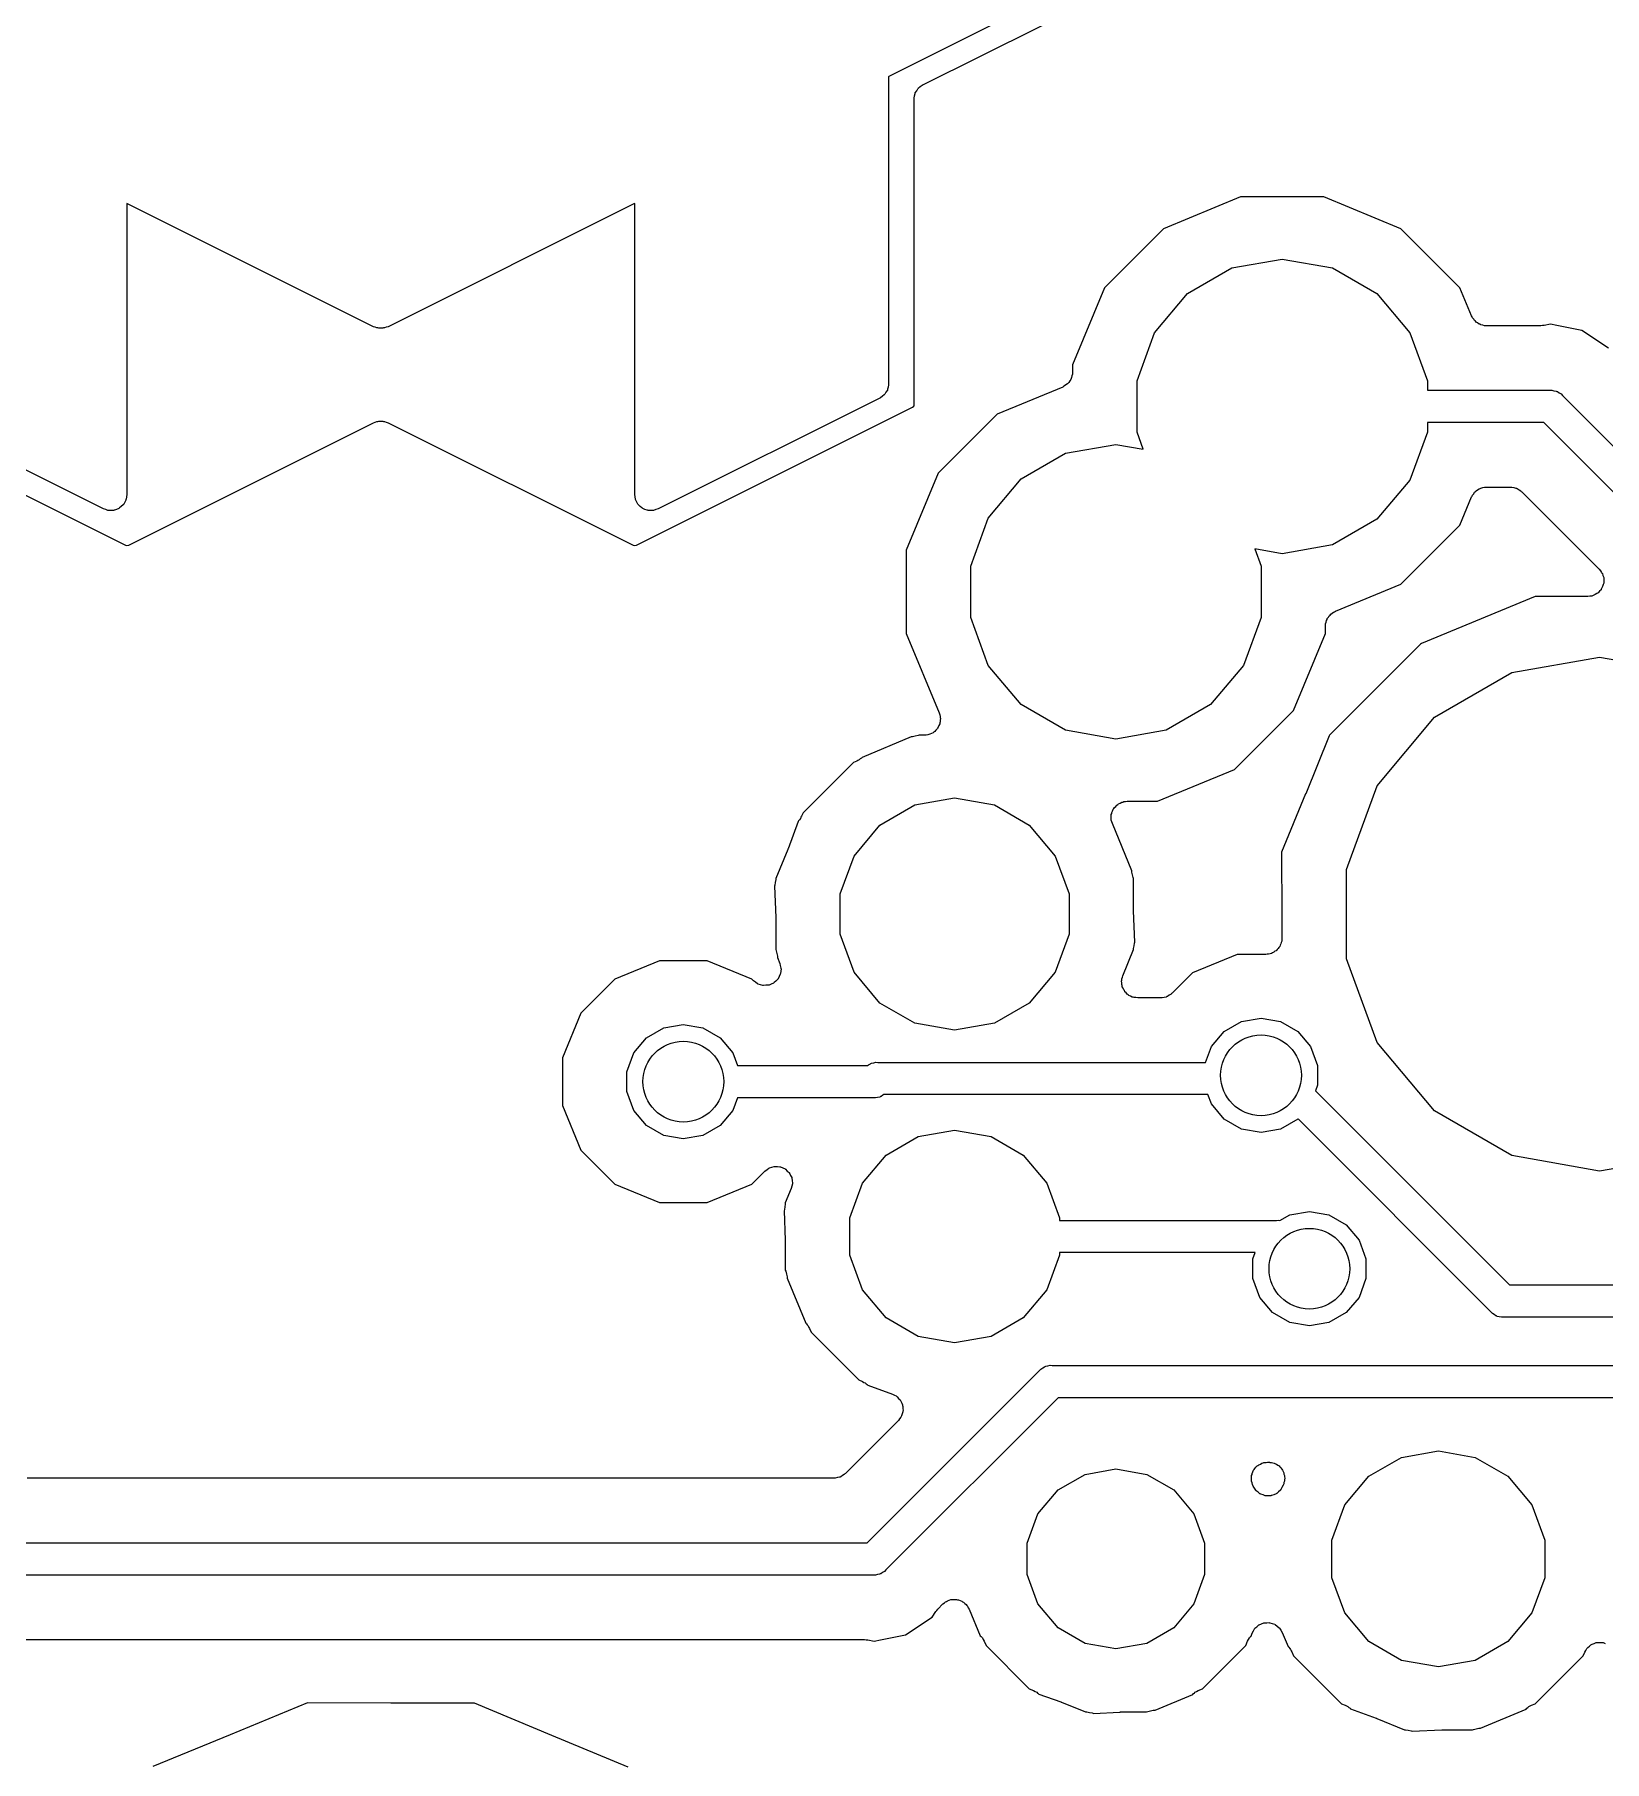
# Model space of a CAD drawing. Extents: x 240.1 to 314.9, y -176.2 to -102.8.
# Drawn here: x 293.74 to 306.11, y -155.27 to -141.66 of the extents above; entities that cross this region are included whole.
import ezdxf

# ---------------------------------------------------------------- set-up
doc = ezdxf.new("R2010")
doc.units = 0
doc.header["$MEASUREMENT"] = 0
doc.layers.add('BLACK', color=7, linetype='CONTINUOUS')

msp = doc.modelspace()

# ---------------------------------------------------------------- linework, layer by layer
at = {"layer": 'BLACK', "linetype": 'CONTINUOUS'}
for p, q in [((302.4, -141.025), (300.476, -141.987)), ((300.74, -142.055), (302.659, -141.096)), ((300.471, -141.99), (300.47, -141.992)), ((300.47, -141.992), (300.47, -141.994)), ((300.47, -141.994), (300.47, -144.412)), ((300.476, -141.987), (300.471, -141.99)), ((300.67, -142.161), (300.674, -142.143)), ((300.671, -142.165), (300.67, -142.161)), ((300.67, -142.168), (300.671, -142.165)), ((300.67, -144.58), (300.67, -142.168)), ((300.674, -142.143), (300.678, -142.125)), ((300.678, -142.125), (300.68, -142.122)), ((300.68, -142.118), (300.691, -142.103)), ((300.68, -142.122), (300.68, -142.118)), ((300.691, -142.103), (300.7, -142.087)), ((300.7, -142.087), (300.703, -142.084)), ((300.703, -142.084), (300.705, -142.081)), ((300.705, -142.081), (300.719, -142.07)), ((300.719, -142.07), (300.733, -142.059)), ((300.733, -142.059), (300.737, -142.057)), ((300.737, -142.057), (300.74, -142.055)), ((294.471, -142.991), (294.47, -142.998)), ((294.47, -142.998), (294.47, -145.285)), ((294.476, -142.993), (294.471, -142.991)), ((296.413, -143.962), (294.476, -142.993)), ((298.462, -142.994), (296.527, -143.962)), ((298.47, -142.991), (298.462, -142.994)), ((298.47, -142.996), (298.47, -142.991)), ((298.47, -145.285), (298.47, -142.996)), ((303.242, -142.939), (302.635, -143.19)), ((303.898, -142.939), (303.242, -142.939)), ((304.505, -143.19), (303.898, -142.939)), ((302.635, -143.19), (302.17, -143.655)), ((304.97, -143.655), (304.505, -143.19)), ((302.824, -143.701), (303.173, -143.499)), ((303.173, -143.499), (303.57, -143.429)), ((303.57, -143.429), (303.967, -143.499)), ((303.967, -143.499), (304.316, -143.701)), ((302.17, -143.655), (301.919, -144.262)), ((305.062, -143.877), (304.97, -143.655)), ((302.565, -144.01), (302.824, -143.701)), ((304.316, -143.701), (304.575, -144.01)), ((305.066, -143.884), (305.062, -143.877)), ((305.069, -143.891), (305.066, -143.884)), ((305.078, -143.902), (305.069, -143.891)), ((305.085, -143.914), (305.078, -143.902)), ((305.092, -143.919), (305.085, -143.914)), ((305.097, -143.925), (305.092, -143.919)), ((305.109, -143.932), (305.097, -143.925)), ((305.12, -143.941), (305.109, -143.932)), ((305.128, -143.943), (305.12, -143.941)), ((305.135, -143.947), (305.128, -143.943)), ((305.149, -143.95), (305.135, -143.947)), ((305.162, -143.954), (305.149, -143.95)), ((305.683, -143.943), (305.633, -143.953)), ((305.733, -143.953), (305.683, -143.943)), ((296.427, -143.966), (296.413, -143.962)), ((296.44, -143.972), (296.427, -143.966)), ((296.448, -143.972), (296.44, -143.972)), ((296.455, -143.974), (296.448, -143.972)), ((296.47, -143.973), (296.455, -143.974)), ((296.485, -143.974), (296.47, -143.973)), ((296.492, -143.972), (296.485, -143.974)), ((296.5, -143.972), (296.492, -143.972)), ((296.513, -143.966), (296.5, -143.972)), ((296.527, -143.962), (296.513, -143.966)), ((302.427, -144.388), (302.565, -144.01)), ((304.575, -144.01), (304.713, -144.388)), ((305.171, -143.954), (305.162, -143.954)), ((305.179, -143.955), (305.171, -143.954)), ((305.608, -143.955), (305.179, -143.955)), ((305.62, -143.953), (305.608, -143.955)), ((305.633, -143.953), (305.62, -143.953)), ((305.931, -143.992), (305.733, -143.953)), ((305.733, -143.953), (305.733, -143.953)), ((306.141, -144.132), (305.931, -143.992)), ((301.914, -144.349), (301.911, -144.363)), ((301.918, -144.336), (301.914, -144.349)), ((301.919, -144.319), (301.918, -144.328)), ((301.918, -144.328), (301.918, -144.336)), ((301.919, -144.262), (301.919, -144.319)), ((300.44, -144.493), (300.437, -144.496)), ((300.449, -144.477), (300.44, -144.493)), ((300.46, -144.462), (300.449, -144.477)), ((300.462, -144.455), (300.46, -144.458)), ((300.46, -144.458), (300.46, -144.462)), ((300.466, -144.437), (300.462, -144.455)), ((300.47, -144.419), (300.466, -144.437)), ((300.47, -144.412), (300.469, -144.415)), ((300.469, -144.415), (300.47, -144.419)), ((301.841, -144.437), (301.325, -144.65)), ((301.848, -144.432), (301.841, -144.437)), ((301.856, -144.429), (301.848, -144.432)), ((301.866, -144.42), (301.856, -144.429)), ((301.878, -144.413), (301.866, -144.42)), ((301.883, -144.406), (301.878, -144.413)), ((301.889, -144.401), (301.883, -144.406)), ((301.896, -144.389), (301.889, -144.401)), ((301.905, -144.378), (301.896, -144.389)), ((301.907, -144.37), (301.905, -144.378)), ((301.911, -144.363), (301.907, -144.37)), ((302.427, -144.792), (302.427, -144.388)), ((304.713, -144.388), (304.713, -144.463)), ((304.713, -144.463), (305.677, -144.463)), ((305.677, -144.463), (305.694, -144.462)), ((305.694, -144.462), (305.71, -144.466)), ((305.71, -144.466), (305.727, -144.469)), ((305.727, -144.469), (305.732, -144.472)), ((305.732, -144.472), (305.738, -144.473)), ((305.738, -144.473), (305.751, -144.483)), ((305.751, -144.483), (305.766, -144.491)), ((305.766, -144.491), (305.777, -144.504)), ((292.279, -144.595), (294.459, -145.684)), ((294.286, -145.398), (292.54, -144.525)), ((298.485, -145.682), (300.659, -144.596)), ((300.4, -144.525), (298.654, -145.398)), ((300.403, -144.523), (300.4, -144.525)), ((300.406, -144.521), (300.403, -144.523)), ((300.421, -144.51), (300.406, -144.521)), ((300.435, -144.499), (300.421, -144.51)), ((300.437, -144.496), (300.435, -144.499)), ((300.659, -144.596), (300.668, -144.588)), ((300.668, -144.588), (300.669, -144.587)), ((300.669, -144.587), (300.67, -144.58)), ((305.777, -144.504), (307.323, -146.05)), ((294.485, -145.682), (296.413, -144.718)), ((296.413, -144.718), (296.427, -144.714)), ((296.427, -144.714), (296.44, -144.708)), ((296.44, -144.708), (296.448, -144.708)), ((296.448, -144.708), (296.455, -144.706)), ((296.455, -144.706), (296.47, -144.707)), ((296.47, -144.707), (296.485, -144.706)), ((296.485, -144.706), (296.492, -144.708)), ((296.492, -144.708), (296.5, -144.708)), ((296.5, -144.708), (296.513, -144.714)), ((296.513, -144.714), (296.527, -144.718)), ((296.527, -144.718), (298.459, -145.684)), ((301.325, -144.65), (300.86, -145.115)), ((305.63, -144.717), (304.713, -144.717)), ((304.713, -144.717), (304.713, -144.792)), ((307.176, -146.263), (305.63, -144.717)), ((301.863, -144.959), (302.26, -144.889)), ((302.26, -144.889), (302.476, -144.928)), ((302.476, -144.928), (302.427, -144.792)), ((304.713, -144.792), (304.575, -145.17)), ((301.514, -145.161), (301.863, -144.959)), ((300.86, -145.115), (300.609, -145.722)), ((301.255, -145.47), (301.514, -145.161)), ((304.575, -145.17), (304.316, -145.479)), ((294.467, -145.303), (294.465, -145.321)), ((294.47, -145.285), (294.467, -145.303)), ((298.473, -145.303), (298.47, -145.285)), ((298.475, -145.321), (298.473, -145.303)), ((304.97, -145.525), (305.062, -145.303)), ((305.062, -145.303), (305.066, -145.296)), ((305.066, -145.296), (305.069, -145.288)), ((305.069, -145.288), (305.078, -145.278)), ((305.078, -145.278), (305.085, -145.266)), ((305.085, -145.266), (305.092, -145.261)), ((305.092, -145.261), (305.097, -145.255)), ((305.097, -145.255), (305.109, -145.248)), ((305.109, -145.248), (305.12, -145.239)), ((305.12, -145.239), (305.128, -145.237)), ((305.128, -145.237), (305.135, -145.233)), ((305.135, -145.233), (305.149, -145.23)), ((305.149, -145.23), (305.162, -145.226)), ((305.162, -145.226), (305.171, -145.226)), ((305.171, -145.226), (305.179, -145.225)), ((305.179, -145.225), (305.367, -145.225)), ((305.367, -145.225), (305.373, -145.226)), ((305.373, -145.226), (305.378, -145.225)), ((305.378, -145.225), (305.394, -145.23)), ((305.394, -145.23), (305.411, -145.233)), ((305.411, -145.233), (305.416, -145.235)), ((305.416, -145.235), (305.421, -145.237)), ((305.421, -145.237), (305.435, -145.246)), ((305.435, -145.246), (305.449, -145.255)), ((305.449, -145.255), (305.453, -145.259)), ((305.453, -145.259), (305.457, -145.262)), ((305.457, -145.262), (306.066, -145.871)), ((294.304, -145.403), (294.286, -145.398)), ((294.321, -145.41), (294.304, -145.403)), ((294.325, -145.41), (294.321, -145.41)), ((294.328, -145.411), (294.325, -145.41)), ((294.347, -145.41), (294.328, -145.411)), ((294.365, -145.41), (294.347, -145.41)), ((294.369, -145.408), (294.365, -145.41)), ((294.373, -145.408), (294.369, -145.408)), ((294.389, -145.401), (294.373, -145.408)), ((294.406, -145.394), (294.389, -145.401)), ((294.409, -145.392), (294.406, -145.394)), ((294.413, -145.39), (294.409, -145.392)), ((294.426, -145.378), (294.413, -145.39)), ((294.44, -145.366), (294.426, -145.378)), ((294.442, -145.363), (294.44, -145.366)), ((294.445, -145.36), (294.442, -145.363)), ((294.453, -145.344), (294.445, -145.36)), ((294.462, -145.328), (294.453, -145.344)), ((294.463, -145.324), (294.462, -145.328)), ((294.465, -145.321), (294.463, -145.324)), ((298.477, -145.324), (298.475, -145.321)), ((298.478, -145.328), (298.477, -145.324)), ((298.487, -145.344), (298.478, -145.328)), ((298.495, -145.36), (298.487, -145.344)), ((298.498, -145.363), (298.495, -145.36)), ((298.5, -145.366), (298.498, -145.363)), ((298.514, -145.378), (298.5, -145.366)), ((298.527, -145.39), (298.514, -145.378)), ((298.531, -145.392), (298.527, -145.39)), ((298.534, -145.394), (298.531, -145.392)), ((298.551, -145.401), (298.534, -145.394)), ((298.567, -145.408), (298.551, -145.401)), ((298.571, -145.408), (298.567, -145.408)), ((298.575, -145.41), (298.571, -145.408)), ((298.593, -145.41), (298.575, -145.41)), ((298.612, -145.411), (298.593, -145.41)), ((298.615, -145.41), (298.612, -145.411)), ((298.619, -145.41), (298.615, -145.41)), ((298.636, -145.403), (298.619, -145.41)), ((298.654, -145.398), (298.636, -145.403)), ((301.117, -145.848), (301.255, -145.47)), ((304.316, -145.479), (303.967, -145.681)), ((304.505, -145.99), (304.97, -145.525)), ((294.459, -145.684), (294.466, -145.686)), ((294.466, -145.686), (294.485, -145.682)), ((298.459, -145.684), (298.466, -145.686)), ((298.466, -145.686), (298.485, -145.682)), ((303.57, -145.751), (303.353, -145.712)), ((303.353, -145.712), (303.403, -145.848)), ((303.967, -145.681), (303.57, -145.751)), ((300.609, -145.722), (300.609, -146.378)), ((301.117, -146.252), (301.117, -145.848)), ((303.403, -145.848), (303.403, -146.252)), ((303.989, -146.203), (304.505, -145.99)), ((306.066, -145.871), (306.076, -145.885)), ((306.076, -145.885), (306.086, -145.898)), ((306.086, -145.898), (306.088, -145.903)), ((306.088, -145.903), (306.092, -145.907)), ((306.092, -145.907), (306.096, -145.923)), ((306.096, -145.923), (306.102, -145.939)), ((306.1, -145.988), (306.099, -145.994)), ((306.102, -145.983), (306.1, -145.988)), ((306.102, -145.939), (306.102, -145.945)), ((306.102, -145.945), (306.103, -145.95)), ((306.103, -145.95), (306.102, -145.967)), ((306.102, -145.967), (306.102, -145.983)), ((305.561, -146.088), (304.667, -146.459)), ((305.976, -146.088), (305.561, -146.088)), ((305.993, -146.085), (305.976, -146.088)), ((306.009, -146.084), (305.993, -146.085)), ((306.014, -146.081), (306.009, -146.084)), ((306.02, -146.08), (306.014, -146.081)), ((306.034, -146.072), (306.02, -146.08)), ((306.049, -146.065), (306.034, -146.072)), ((306.053, -146.061), (306.049, -146.065)), ((306.058, -146.058), (306.053, -146.061)), ((306.069, -146.046), (306.058, -146.058)), ((306.081, -146.034), (306.069, -146.046)), ((306.083, -146.029), (306.081, -146.034)), ((306.086, -146.025), (306.083, -146.029)), ((306.092, -146.009), (306.086, -146.025)), ((306.099, -145.994), (306.092, -146.009)), ((301.255, -146.63), (301.117, -146.252)), ((303.403, -146.252), (303.265, -146.63)), ((303.923, -146.27), (303.925, -146.262)), ((303.925, -146.262), (303.934, -146.251)), ((303.934, -146.251), (303.941, -146.239)), ((303.941, -146.239), (303.947, -146.234)), ((303.947, -146.234), (303.952, -146.227)), ((303.952, -146.227), (303.964, -146.22)), ((303.964, -146.22), (303.974, -146.211)), ((303.974, -146.211), (303.982, -146.208)), ((303.982, -146.208), (303.989, -146.203)), ((300.609, -146.378), (300.869, -147.005)), ((303.66, -146.985), (303.911, -146.378)), ((303.911, -146.321), (303.912, -146.312)), ((303.911, -146.378), (303.911, -146.321)), ((303.912, -146.304), (303.916, -146.291)), ((303.912, -146.312), (303.912, -146.304)), ((303.916, -146.291), (303.919, -146.277)), ((303.919, -146.277), (303.923, -146.27)), ((304.658, -146.464), (303.944, -147.178)), ((304.66, -146.463), (304.658, -146.464)), ((304.667, -146.459), (304.66, -146.463)), ((301.514, -146.939), (301.255, -146.63)), ((303.265, -146.63), (303.006, -146.939)), ((305.378, -146.687), (306.07, -146.565)), ((306.07, -146.565), (306.762, -146.687)), ((304.769, -147.039), (305.378, -146.687)), ((301.863, -147.141), (301.514, -146.939)), ((303.006, -146.939), (302.657, -147.141)), ((300.869, -147.005), (300.872, -147.019)), ((300.872, -147.019), (300.876, -147.032)), ((300.876, -147.076), (300.874, -147.084)), ((300.876, -147.032), (300.876, -147.04)), ((300.876, -147.04), (300.878, -147.049)), ((300.878, -147.049), (300.876, -147.062)), ((300.876, -147.062), (300.876, -147.076)), ((303.195, -147.45), (303.66, -146.985)), ((304.317, -147.578), (304.769, -147.039)), ((300.648, -147.194), (300.261, -147.355)), ((300.659, -147.194), (300.648, -147.194)), ((300.68, -147.189), (300.659, -147.194)), ((300.659, -147.194), (300.659, -147.194)), ((300.659, -147.194), (300.659, -147.194)), ((300.702, -147.184), (300.68, -147.189)), ((300.71, -147.181), (300.702, -147.184)), ((300.702, -147.184), (300.702, -147.184)), ((300.702, -147.184), (300.702, -147.184)), ((300.751, -147.181), (300.71, -147.181)), ((300.765, -147.179), (300.751, -147.181)), ((300.779, -147.178), (300.765, -147.179)), ((300.787, -147.175), (300.779, -147.178)), ((300.795, -147.173), (300.787, -147.175)), ((300.807, -147.167), (300.795, -147.173)), ((300.82, -147.161), (300.807, -147.167)), ((300.826, -147.156), (300.82, -147.161)), ((300.833, -147.151), (300.826, -147.156)), ((300.842, -147.141), (300.833, -147.151)), ((300.852, -147.131), (300.842, -147.141)), ((300.856, -147.124), (300.852, -147.131)), ((300.861, -147.118), (300.856, -147.124)), ((300.866, -147.105), (300.861, -147.118)), ((300.873, -147.092), (300.866, -147.105)), ((300.874, -147.084), (300.873, -147.092)), ((302.26, -147.211), (301.863, -147.141)), ((302.657, -147.141), (302.26, -147.211)), ((303.939, -147.186), (303.755, -147.642)), ((303.943, -147.18), (303.939, -147.186)), ((303.944, -147.178), (303.943, -147.18)), ((300.192, -147.396), (299.796, -147.792)), ((300.219, -147.384), (300.192, -147.396)), ((300.227, -147.379), (300.219, -147.384)), ((300.237, -147.375), (300.227, -147.379)), ((300.246, -147.367), (300.237, -147.375)), ((300.256, -147.361), (300.246, -147.367)), ((300.261, -147.355), (300.256, -147.361)), ((302.588, -147.701), (303.195, -147.45)), ((304.076, -148.238), (304.317, -147.578)), ((300.402, -147.889), (300.677, -147.73)), ((300.677, -147.73), (300.99, -147.675)), ((300.99, -147.675), (301.303, -147.73)), ((301.303, -147.73), (301.578, -147.889)), ((302.239, -147.764), (302.245, -147.758)), ((302.245, -147.758), (302.248, -147.751)), ((302.248, -147.751), (302.259, -147.741)), ((302.259, -147.741), (302.268, -147.731)), ((302.268, -147.731), (302.275, -147.727)), ((302.275, -147.727), (302.281, -147.721)), ((302.281, -147.721), (302.294, -147.716)), ((302.294, -147.716), (302.306, -147.709)), ((302.306, -147.709), (302.314, -147.707)), ((302.314, -147.707), (302.322, -147.704)), ((302.322, -147.704), (302.336, -147.703)), ((302.336, -147.703), (302.349, -147.701)), ((302.349, -147.701), (302.588, -147.701)), ((303.754, -147.642), (303.564, -148.102)), ((303.755, -147.642), (303.754, -147.642)), ((303.755, -147.642), (303.755, -147.642)), ((299.757, -147.859), (299.678, -148.076)), ((299.761, -147.856), (299.757, -147.859)), ((299.767, -147.846), (299.761, -147.856)), ((299.775, -147.837), (299.767, -147.846)), ((299.779, -147.827), (299.775, -147.837)), ((299.784, -147.819), (299.779, -147.827)), ((299.796, -147.792), (299.784, -147.819)), ((300.198, -148.133), (300.402, -147.889)), ((301.578, -147.889), (301.782, -148.133)), ((302.222, -147.834), (302.224, -147.82)), ((302.224, -147.842), (302.222, -147.834)), ((302.224, -147.806), (302.227, -147.798)), ((302.224, -147.82), (302.224, -147.806)), ((302.224, -147.85), (302.224, -147.842)), ((302.229, -147.863), (302.224, -147.85)), ((302.227, -147.798), (302.228, -147.79)), ((302.228, -147.79), (302.234, -147.778)), ((302.232, -147.877), (302.229, -147.863)), ((302.386, -148.248), (302.232, -147.877)), ((302.234, -147.778), (302.239, -147.764)), ((299.676, -148.081), (299.581, -148.31)), ((299.677, -148.078), (299.676, -148.081)), ((299.678, -148.076), (299.677, -148.078)), ((300.089, -148.431), (300.198, -148.133)), ((301.782, -148.133), (301.891, -148.431)), ((303.564, -148.102), (303.568, -148.6)), ((302.386, -148.259), (302.386, -148.248)), ((302.391, -148.28), (302.386, -148.259)), ((302.386, -148.259), (302.386, -148.259)), ((302.386, -148.259), (302.386, -148.259)), ((302.396, -148.302), (302.391, -148.28)), ((302.399, -148.31), (302.396, -148.302)), ((302.396, -148.302), (302.396, -148.302)), ((302.396, -148.302), (302.396, -148.302)), ((304.076, -148.942), (304.076, -148.238)), ((299.573, -148.361), (299.571, -148.369)), ((299.571, -148.369), (299.581, -148.617)), ((299.577, -148.34), (299.573, -148.361)), ((299.573, -148.361), (299.573, -148.361)), ((299.573, -148.361), (299.573, -148.361)), ((299.581, -148.318), (299.577, -148.34)), ((299.581, -148.31), (299.581, -148.318)), ((299.581, -148.318), (299.581, -148.318)), ((299.581, -148.318), (299.581, -148.318)), ((300.089, -148.749), (300.089, -148.431)), ((301.891, -148.431), (301.891, -148.749)), ((302.399, -148.558), (302.399, -148.31)), ((302.399, -148.56), (302.399, -148.558)), ((302.399, -148.563), (302.399, -148.56)), ((302.409, -148.811), (302.399, -148.563)), ((299.581, -148.617), (299.581, -148.62)), ((299.581, -148.62), (299.581, -148.622)), ((299.581, -148.622), (299.581, -148.87)), ((303.568, -148.6), (303.568, -148.6)), ((303.568, -148.6), (303.568, -148.601)), ((303.568, -148.601), (303.568, -148.78)), ((300.198, -149.047), (300.089, -148.749)), ((301.891, -148.749), (301.782, -149.047)), ((302.399, -148.862), (302.403, -148.84)), ((302.403, -148.84), (302.407, -148.819)), ((302.407, -148.819), (302.409, -148.811)), ((302.407, -148.819), (302.407, -148.819)), ((302.407, -148.819), (302.407, -148.819)), ((303.551, -148.844), (303.544, -148.853)), ((303.555, -148.834), (303.551, -148.844)), ((303.56, -148.824), (303.555, -148.834)), ((303.562, -148.813), (303.56, -148.824)), ((303.566, -148.803), (303.562, -148.813)), ((303.568, -148.78), (303.566, -148.791)), ((303.566, -148.791), (303.566, -148.803)), ((298.664, -148.957), (298.313, -149.103)), ((299.042, -148.957), (298.664, -148.957)), ((299.393, -149.103), (299.042, -148.957)), ((299.581, -148.87), (299.584, -148.878)), ((299.584, -148.878), (299.584, -148.878)), ((299.584, -148.878), (299.584, -148.878)), ((299.584, -148.878), (299.589, -148.9)), ((299.589, -148.9), (299.594, -148.921)), ((299.594, -148.921), (299.594, -148.921)), ((299.594, -148.921), (299.594, -148.921)), ((299.594, -148.921), (299.594, -148.932)), ((299.594, -148.932), (299.613, -148.978)), ((299.613, -148.978), (299.617, -148.996)), ((302.314, -149.075), (302.399, -148.87)), ((302.399, -148.87), (302.399, -148.862)), ((302.399, -148.862), (302.399, -148.862)), ((302.399, -148.862), (302.399, -148.862)), ((303.214, -148.907), (302.863, -149.053)), ((303.441, -148.907), (303.214, -148.907)), ((303.452, -148.906), (303.441, -148.907)), ((303.463, -148.906), (303.452, -148.906)), ((303.474, -148.902), (303.463, -148.906)), ((303.485, -148.9), (303.474, -148.902)), ((303.494, -148.894), (303.485, -148.9)), ((303.505, -148.89), (303.494, -148.894)), ((303.513, -148.883), (303.505, -148.89)), ((303.523, -148.878), (303.513, -148.883)), ((303.53, -148.869), (303.523, -148.878)), ((303.538, -148.862), (303.53, -148.869)), ((303.544, -148.853), (303.538, -148.862)), ((304.317, -149.602), (304.076, -148.942)), ((298.313, -149.103), (298.046, -149.37)), ((299.406, -149.116), (299.393, -149.103)), ((299.422, -149.127), (299.406, -149.116)), ((299.582, -149.117), (299.569, -149.13)), ((299.597, -149.103), (299.582, -149.117)), ((299.598, -149.101), (299.597, -149.103)), ((299.6, -149.099), (299.598, -149.101)), ((299.608, -149.082), (299.6, -149.099)), ((299.617, -149.064), (299.608, -149.082)), ((299.617, -148.996), (299.622, -149.015)), ((299.619, -149.059), (299.617, -149.062)), ((299.617, -149.062), (299.617, -149.064)), ((299.62, -149.04), (299.619, -149.059)), ((299.623, -149.021), (299.62, -149.04)), ((299.622, -149.015), (299.622, -149.018)), ((299.622, -149.018), (299.623, -149.021)), ((300.402, -149.291), (300.198, -149.047)), ((301.782, -149.047), (301.578, -149.291)), ((302.305, -149.118), (302.306, -149.11)), ((302.306, -149.132), (302.305, -149.118)), ((302.306, -149.101), (302.311, -149.088)), ((302.306, -149.11), (302.306, -149.101)), ((302.311, -149.088), (302.314, -149.075)), ((302.863, -149.053), (302.703, -149.213)), ((299.437, -149.139), (299.422, -149.127)), ((299.44, -149.14), (299.437, -149.139)), ((299.442, -149.141), (299.44, -149.14)), ((299.461, -149.146), (299.442, -149.141)), ((299.479, -149.152), (299.461, -149.146)), ((299.482, -149.152), (299.479, -149.152)), ((299.485, -149.153), (299.482, -149.152)), ((299.504, -149.151), (299.485, -149.153)), ((299.523, -149.15), (299.504, -149.151)), ((299.526, -149.149), (299.523, -149.15)), ((299.529, -149.149), (299.526, -149.149)), ((299.546, -149.141), (299.529, -149.149)), ((299.564, -149.133), (299.546, -149.141)), ((299.566, -149.131), (299.564, -149.133)), ((299.569, -149.13), (299.566, -149.131)), ((302.306, -149.145), (302.306, -149.132)), ((302.309, -149.153), (302.306, -149.145)), ((302.31, -149.162), (302.309, -149.153)), ((302.317, -149.174), (302.31, -149.162)), ((302.322, -149.187), (302.317, -149.174)), ((302.327, -149.193), (302.322, -149.187)), ((302.331, -149.201), (302.327, -149.193)), ((302.341, -149.21), (302.331, -149.201)), ((302.35, -149.221), (302.341, -149.21)), ((302.357, -149.225), (302.35, -149.221)), ((302.363, -149.231), (302.357, -149.225)), ((302.376, -149.236), (302.363, -149.231)), ((302.388, -149.243), (302.376, -149.236)), ((302.396, -149.244), (302.388, -149.243)), ((302.404, -149.247), (302.396, -149.244)), ((302.418, -149.248), (302.404, -149.247)), ((302.432, -149.25), (302.418, -149.248)), ((302.613, -149.25), (302.432, -149.25)), ((302.618, -149.249), (302.613, -149.25)), ((302.624, -149.25), (302.618, -149.249)), ((302.64, -149.246), (302.624, -149.25)), ((302.656, -149.243), (302.64, -149.246)), ((302.661, -149.24), (302.656, -149.243)), ((302.667, -149.239), (302.661, -149.24)), ((302.68, -149.229), (302.667, -149.239)), ((302.695, -149.221), (302.68, -149.229)), ((302.698, -149.216), (302.695, -149.221)), ((302.703, -149.213), (302.698, -149.216)), ((298.046, -149.37), (297.9, -149.721)), ((300.677, -149.45), (300.402, -149.291)), ((301.578, -149.291), (301.303, -149.45)), ((298.563, -149.564), (298.699, -149.486)), ((298.699, -149.486), (298.853, -149.459)), ((298.853, -149.459), (299.007, -149.486)), ((299.007, -149.486), (299.143, -149.564)), ((300.99, -149.505), (300.677, -149.45)), ((301.303, -149.45), (300.99, -149.505)), ((303.012, -149.634), (303.113, -149.514)), ((303.113, -149.514), (303.249, -149.436)), ((303.249, -149.436), (303.403, -149.409)), ((303.403, -149.409), (303.557, -149.436)), ((303.557, -149.436), (303.693, -149.514)), ((303.693, -149.514), (303.794, -149.634)), ((298.462, -149.684), (298.563, -149.564)), ((299.143, -149.564), (299.244, -149.684)), ((302.967, -149.758), (303.012, -149.634)), ((303.794, -149.634), (303.847, -149.782)), ((304.769, -150.141), (304.317, -149.602)), ((297.9, -149.721), (297.9, -150.099)), ((298.409, -149.832), (298.462, -149.684)), ((299.244, -149.684), (299.28, -149.783)), ((299.28, -149.783), (300.304, -149.783)), ((300.304, -149.783), (300.312, -149.778)), ((300.312, -149.778), (300.326, -149.769)), ((300.326, -149.769), (300.331, -149.767)), ((300.331, -149.767), (300.336, -149.764)), ((300.336, -149.764), (300.353, -149.761)), ((300.353, -149.761), (300.369, -149.757)), ((300.369, -149.757), (300.386, -149.758)), ((300.386, -149.758), (302.967, -149.758)), ((303.847, -149.782), (303.847, -149.938)), ((298.409, -149.988), (298.409, -149.832)), ((303.847, -149.938), (303.832, -149.982)), ((298.462, -150.136), (298.409, -149.988)), ((299.28, -150.037), (299.244, -150.136)), ((300.35, -150.037), (299.28, -150.037)), ((300.367, -150.038), (300.35, -150.037)), ((300.383, -150.034), (300.367, -150.038)), ((300.4, -150.031), (300.383, -150.034)), ((300.405, -150.028), (300.4, -150.031)), ((300.41, -150.027), (300.405, -150.028)), ((300.424, -150.017), (300.41, -150.027)), ((300.432, -150.012), (300.424, -150.017)), ((302.985, -150.012), (300.432, -150.012)), ((303.012, -150.086), (302.985, -150.012)), ((303.832, -149.982), (305.361, -151.511)), ((297.9, -150.099), (298.046, -150.45)), ((298.563, -150.256), (298.462, -150.136)), ((299.244, -150.136), (299.143, -150.256)), ((303.113, -150.206), (303.012, -150.086)), ((303.249, -150.284), (303.113, -150.206)), ((303.693, -150.206), (303.557, -150.284)), ((303.695, -150.204), (303.693, -150.206)), ((305.214, -151.724), (303.695, -150.204)), ((305.378, -150.493), (304.769, -150.141)), ((298.699, -150.334), (298.563, -150.256)), ((298.853, -150.361), (298.699, -150.334)), ((299.007, -150.334), (298.853, -150.361)), ((299.143, -150.256), (299.007, -150.334)), ((300.451, -150.488), (300.703, -150.342)), ((300.703, -150.342), (300.99, -150.292)), ((300.99, -150.292), (301.277, -150.342)), ((301.277, -150.342), (301.529, -150.488)), ((303.403, -150.311), (303.249, -150.284)), ((303.557, -150.284), (303.403, -150.311)), ((298.046, -150.45), (298.313, -150.717)), ((299.393, -150.717), (299.496, -150.614)), ((299.496, -150.614), (299.512, -150.603)), ((299.512, -150.603), (299.527, -150.591)), ((299.527, -150.591), (299.53, -150.591)), ((299.53, -150.591), (299.532, -150.589)), ((299.532, -150.589), (299.551, -150.584)), ((299.551, -150.584), (299.569, -150.578)), ((299.569, -150.578), (299.572, -150.578)), ((299.572, -150.578), (299.575, -150.578)), ((299.575, -150.578), (299.594, -150.579)), ((299.594, -150.579), (299.613, -150.58)), ((299.613, -150.58), (299.616, -150.581)), ((299.616, -150.581), (299.618, -150.581)), ((299.618, -150.581), (299.636, -150.59)), ((299.636, -150.59), (299.654, -150.597)), ((299.654, -150.597), (299.656, -150.599)), ((299.656, -150.599), (299.658, -150.6)), ((299.658, -150.6), (299.672, -150.614)), ((299.672, -150.614), (299.686, -150.627)), ((300.264, -150.711), (300.451, -150.488)), ((301.529, -150.488), (301.716, -150.711)), ((306.07, -150.615), (305.378, -150.493)), ((306.762, -150.493), (306.07, -150.615)), ((298.313, -150.717), (298.664, -150.862)), ((299.042, -150.862), (299.393, -150.717)), ((299.703, -150.753), (299.656, -150.865)), ((299.686, -150.627), (299.688, -150.629)), ((299.688, -150.629), (299.69, -150.631)), ((299.69, -150.631), (299.698, -150.649)), ((299.698, -150.649), (299.707, -150.666)), ((299.707, -150.734), (299.703, -150.753)), ((299.707, -150.666), (299.707, -150.669)), ((299.707, -150.669), (299.708, -150.671)), ((299.712, -150.715), (299.707, -150.734)), ((299.708, -150.671), (299.71, -150.69)), ((299.71, -150.69), (299.712, -150.71)), ((299.712, -150.71), (299.712, -150.712)), ((299.712, -150.712), (299.712, -150.715)), ((300.164, -150.984), (300.264, -150.711)), ((301.716, -150.711), (301.815, -150.984)), ((298.664, -150.862), (299.042, -150.862)), ((299.656, -150.874), (299.653, -150.896)), ((299.656, -150.865), (299.656, -150.874)), ((299.649, -150.917), (299.646, -150.927)), ((299.646, -150.927), (299.656, -151.158)), ((299.653, -150.896), (299.649, -150.917)), ((300.164, -151.276), (300.164, -150.984)), ((301.815, -150.984), (301.815, -151.003)), ((301.815, -151.003), (303.524, -151.003)), ((303.524, -151.003), (303.541, -151.002)), ((303.541, -151.002), (303.552, -151.005)), ((303.552, -151.005), (303.63, -150.96)), ((303.63, -150.96), (303.784, -150.933)), ((303.784, -150.933), (303.938, -150.96)), ((303.938, -150.96), (304.074, -151.038)), ((299.656, -151.158), (299.656, -151.161)), ((299.656, -151.161), (299.656, -151.164)), ((304.074, -151.038), (304.175, -151.158)), ((304.175, -151.158), (304.228, -151.306)), ((299.656, -151.164), (299.656, -151.395)), ((300.264, -151.549), (300.164, -151.276)), ((301.815, -151.276), (301.716, -151.549)), ((303.357, -151.257), (301.815, -151.257)), ((301.815, -151.257), (301.815, -151.276)), ((303.339, -151.306), (303.357, -151.257)), ((299.656, -151.395), (299.66, -151.404)), ((299.66, -151.404), (299.665, -151.426)), ((299.665, -151.426), (299.67, -151.447)), ((303.339, -151.462), (303.339, -151.306)), ((304.228, -151.306), (304.228, -151.462)), ((299.67, -151.447), (299.67, -151.459)), ((299.67, -151.459), (299.817, -151.813)), ((300.451, -151.772), (300.264, -151.549)), ((301.716, -151.549), (301.529, -151.772)), ((303.393, -151.61), (303.339, -151.462)), ((304.228, -151.462), (304.175, -151.61)), ((305.361, -151.511), (306.906, -151.511)), ((303.494, -151.73), (303.393, -151.61)), ((304.175, -151.61), (304.074, -151.73)), ((299.817, -151.813), (299.823, -151.818)), ((299.823, -151.818), (299.829, -151.827)), ((299.829, -151.827), (299.837, -151.835)), ((299.837, -151.835), (299.841, -151.846)), ((300.703, -151.918), (300.451, -151.772)), ((301.529, -151.772), (301.277, -151.918)), ((303.63, -151.808), (303.494, -151.73)), ((303.784, -151.835), (303.63, -151.808)), ((303.938, -151.808), (303.784, -151.835)), ((304.074, -151.73), (303.938, -151.808)), ((305.225, -151.737), (305.214, -151.724)), ((305.24, -151.745), (305.225, -151.737)), ((305.253, -151.755), (305.24, -151.745)), ((305.259, -151.756), (305.253, -151.755)), ((305.264, -151.759), (305.259, -151.756)), ((305.28, -151.762), (305.264, -151.759)), ((305.297, -151.766), (305.28, -151.762)), ((305.314, -151.765), (305.297, -151.766)), ((306.953, -151.765), (305.314, -151.765)), ((299.841, -151.846), (299.847, -151.855)), ((299.847, -151.855), (299.86, -151.885)), ((299.86, -151.885), (300.235, -152.26)), ((300.99, -151.968), (300.703, -151.918)), ((301.277, -151.918), (300.99, -151.968)), ((300.302, -153.543), (301.658, -152.187)), ((301.658, -152.187), (301.669, -152.174)), ((301.669, -152.174), (301.684, -152.166)), ((301.684, -152.166), (301.697, -152.156)), ((301.697, -152.156), (301.703, -152.155)), ((301.703, -152.155), (301.708, -152.152)), ((301.708, -152.152), (301.724, -152.149)), ((301.724, -152.149), (301.741, -152.145)), ((301.741, -152.145), (301.758, -152.146)), ((301.758, -152.146), (307.541, -152.146)), ((300.235, -152.26), (300.265, -152.273)), ((300.265, -152.273), (300.274, -152.279)), ((300.274, -152.279), (300.285, -152.283)), ((300.285, -152.283), (300.293, -152.291)), ((300.293, -152.291), (300.302, -152.297)), ((300.302, -152.297), (300.305, -152.3)), ((300.305, -152.3), (300.5, -152.371)), ((300.5, -152.371), (300.515, -152.379)), ((300.515, -152.379), (300.53, -152.386)), ((300.53, -152.386), (300.534, -152.39)), ((301.805, -152.4), (300.449, -153.756)), ((300.534, -152.39), (300.538, -152.393)), ((300.538, -152.393), (300.549, -152.406)), ((300.549, -152.406), (300.561, -152.417)), ((300.561, -152.417), (300.563, -152.422)), ((300.563, -152.422), (300.567, -152.427)), ((300.567, -152.427), (300.573, -152.442)), ((300.573, -152.442), (300.58, -152.457)), ((300.582, -152.512), (300.576, -152.528)), ((300.58, -152.457), (300.58, -152.463)), ((300.58, -152.463), (300.582, -152.468)), ((300.582, -152.468), (300.582, -152.485)), ((300.582, -152.485), (300.584, -152.501)), ((300.584, -152.501), (300.582, -152.507)), ((300.582, -152.507), (300.582, -152.512)), ((307.588, -152.4), (301.805, -152.4)), ((300.547, -152.58), (300.129, -152.998)), ((300.556, -152.566), (300.547, -152.58)), ((300.567, -152.554), (300.556, -152.566)), ((300.569, -152.548), (300.567, -152.554)), ((300.572, -152.544), (300.569, -152.548)), ((300.576, -152.528), (300.572, -152.544)), ((303.379, -152.934), (303.386, -152.928)), ((303.386, -152.928), (303.398, -152.923)), ((303.398, -152.923), (303.41, -152.916)), ((303.41, -152.916), (303.419, -152.914)), ((303.419, -152.914), (303.426, -152.911)), ((303.426, -152.911), (303.44, -152.91)), ((303.44, -152.91), (303.441, -152.91)), ((303.441, -152.91), (303.443, -152.91)), ((303.443, -152.91), (303.454, -152.908)), ((303.454, -152.908), (303.463, -152.908)), ((303.463, -152.908), (303.469, -152.909)), ((303.469, -152.909), (303.47, -152.909)), ((303.47, -152.909), (303.472, -152.91)), ((303.472, -152.91), (303.474, -152.91)), ((303.474, -152.91), (303.485, -152.91)), ((303.485, -152.91), (303.495, -152.914)), ((303.495, -152.914), (303.507, -152.916)), ((303.507, -152.916), (303.516, -152.921)), ((303.516, -152.921), (303.526, -152.925)), ((303.526, -152.925), (303.535, -152.932)), ((304.253, -153.018), (304.509, -152.87)), ((304.509, -152.87), (304.8, -152.819)), ((304.8, -152.819), (305.091, -152.87)), ((305.091, -152.87), (305.347, -153.018)), ((300.039, -153.035), (293.686, -153.035)), ((300.045, -153.034), (300.039, -153.035)), ((300.05, -153.035), (300.045, -153.034)), ((300.066, -153.03), (300.05, -153.035)), ((300.083, -153.027), (300.066, -153.03)), ((300.088, -153.025), (300.083, -153.027)), ((300.093, -153.023), (300.088, -153.025)), ((300.107, -153.014), (300.093, -153.023)), ((300.121, -153.005), (300.107, -153.014)), ((300.125, -153.001), (300.121, -153.005)), ((300.129, -152.998), (300.125, -153.001)), ((301.804, -153.127), (302.017, -153.004)), ((302.017, -153.004), (302.26, -152.961)), ((302.26, -152.961), (302.503, -153.004)), ((302.503, -153.004), (302.716, -153.127)), ((303.327, -153.041), (303.329, -153.027)), ((303.329, -153.049), (303.327, -153.041)), ((303.329, -153.013), (303.332, -153.005)), ((303.329, -153.027), (303.329, -153.013)), ((303.329, -153.057), (303.329, -153.049)), ((303.333, -153.07), (303.329, -153.057)), ((303.332, -153.005), (303.333, -152.997)), ((303.333, -152.997), (303.339, -152.985)), ((303.339, -152.985), (303.344, -152.971)), ((303.344, -152.971), (303.349, -152.965)), ((303.349, -152.965), (303.353, -152.958)), ((303.353, -152.958), (303.363, -152.948)), ((303.363, -152.948), (303.372, -152.938)), ((303.372, -152.938), (303.379, -152.934)), ((303.535, -152.932), (303.545, -152.938)), ((303.545, -152.938), (303.552, -152.946)), ((303.552, -152.946), (303.56, -152.953)), ((303.56, -152.953), (303.566, -152.963)), ((303.566, -152.963), (303.573, -152.971)), ((303.573, -152.971), (303.577, -152.982)), ((303.577, -152.982), (303.582, -152.991)), ((303.582, -152.991), (303.584, -153.002)), ((303.584, -153.067), (303.583, -153.078)), ((303.584, -153.002), (303.588, -153.013)), ((303.588, -153.057), (303.584, -153.067)), ((303.588, -153.013), (303.588, -153.024)), ((303.588, -153.024), (303.59, -153.035)), ((303.59, -153.035), (303.588, -153.046)), ((303.588, -153.046), (303.588, -153.057)), ((304.063, -153.244), (304.253, -153.018)), ((305.347, -153.018), (305.537, -153.244)), ((301.646, -153.315), (301.804, -153.127)), ((302.716, -153.127), (302.874, -153.315)), ((303.336, -153.084), (303.333, -153.07)), ((303.341, -153.096), (303.336, -153.084)), ((303.352, -153.112), (303.341, -153.096)), ((303.362, -153.129), (303.352, -153.112)), ((303.364, -153.131), (303.362, -153.129)), ((303.365, -153.133), (303.364, -153.131)), ((303.381, -153.145), (303.365, -153.133)), ((303.395, -153.157), (303.381, -153.145)), ((303.398, -153.158), (303.395, -153.157)), ((303.4, -153.16), (303.398, -153.158)), ((303.419, -153.165), (303.4, -153.16)), ((303.437, -153.172), (303.419, -153.165)), ((303.44, -153.172), (303.437, -153.172)), ((303.442, -153.173), (303.44, -153.172)), ((303.462, -153.172), (303.442, -153.173)), ((303.481, -153.172), (303.462, -153.172)), ((303.484, -153.171), (303.481, -153.172)), ((303.486, -153.171), (303.484, -153.171)), ((303.504, -153.164), (303.486, -153.171)), ((303.522, -153.157), (303.504, -153.164)), ((303.525, -153.155), (303.522, -153.157)), ((303.527, -153.154), (303.525, -153.155)), ((303.541, -153.141), (303.527, -153.154)), ((303.556, -153.128), (303.541, -153.141)), ((303.558, -153.126), (303.556, -153.128)), ((303.56, -153.124), (303.558, -153.126)), ((303.568, -153.107), (303.56, -153.124)), ((303.578, -153.09), (303.568, -153.107)), ((303.583, -153.078), (303.578, -153.09)), ((301.561, -153.547), (301.646, -153.315)), ((302.874, -153.315), (302.958, -153.547)), ((303.962, -153.522), (304.063, -153.244)), ((305.537, -153.244), (305.638, -153.522)), ((293.423, -153.543), (300.302, -153.543)), ((301.561, -153.793), (301.561, -153.547)), ((302.958, -153.547), (302.958, -153.793)), ((303.962, -153.818), (303.962, -153.522)), ((305.638, -153.522), (305.638, -153.818)), ((300.349, -153.797), (293.376, -153.797)), ((300.366, -153.798), (300.349, -153.797)), ((300.382, -153.794), (300.366, -153.798)), ((300.399, -153.791), (300.382, -153.794)), ((300.404, -153.788), (300.399, -153.791)), ((300.409, -153.787), (300.404, -153.788)), ((300.423, -153.777), (300.409, -153.787)), ((300.438, -153.769), (300.423, -153.777)), ((300.449, -153.756), (300.438, -153.769)), ((301.646, -154.025), (301.561, -153.793)), ((302.958, -153.793), (302.874, -154.025)), ((304.063, -154.096), (303.962, -153.818)), ((305.638, -153.818), (305.537, -154.096)), ((300.898, -154.025), (300.909, -154.017)), ((300.909, -154.017), (300.919, -154.008)), ((300.919, -154.008), (300.927, -154.005)), ((300.927, -154.005), (300.934, -154)), ((300.934, -154), (300.947, -153.996)), ((300.947, -153.996), (300.96, -153.991)), ((300.96, -153.991), (300.968, -153.991)), ((300.968, -153.991), (300.976, -153.989)), ((300.976, -153.989), (300.99, -153.99)), ((300.99, -153.99), (301.004, -153.989)), ((301.004, -153.989), (301.012, -153.992)), ((301.012, -153.992), (301.02, -153.992)), ((301.02, -153.992), (301.033, -153.998)), ((301.033, -153.998), (301.046, -154.002)), ((301.046, -154.002), (301.053, -154.008)), ((301.053, -154.008), (301.06, -154.011)), ((301.06, -154.011), (301.07, -154.021)), ((300.603, -154.268), (300.813, -154.128)), ((300.813, -154.128), (300.841, -154.085)), ((300.841, -154.085), (300.85, -154.076)), ((300.85, -154.076), (300.857, -154.066)), ((300.857, -154.066), (300.898, -154.025)), ((301.07, -154.021), (301.081, -154.029)), ((301.081, -154.029), (301.086, -154.036)), ((301.086, -154.036), (301.092, -154.042)), ((301.092, -154.042), (301.097, -154.055)), ((301.097, -154.055), (301.105, -154.066)), ((301.105, -154.066), (301.191, -154.275)), ((301.804, -154.213), (301.646, -154.025)), ((302.874, -154.025), (302.716, -154.213)), ((304.253, -154.322), (304.063, -154.096)), ((305.537, -154.096), (305.347, -154.322)), ((300.405, -154.307), (300.603, -154.268)), ((301.191, -154.275), (301.199, -154.281)), ((301.199, -154.281), (301.203, -154.288)), ((301.203, -154.288), (301.209, -154.293)), ((302.017, -154.337), (301.804, -154.213)), ((302.716, -154.213), (302.503, -154.337)), ((303.311, -154.293), (303.317, -154.288)), ((303.317, -154.288), (303.321, -154.281)), ((303.321, -154.281), (303.325, -154.278)), ((303.325, -154.278), (303.333, -154.256)), ((303.333, -154.256), (303.343, -154.238)), ((303.343, -154.238), (303.352, -154.22)), ((303.352, -154.22), (303.354, -154.219)), ((303.354, -154.219), (303.355, -154.217)), ((303.355, -154.217), (303.37, -154.204)), ((303.37, -154.204), (303.384, -154.191)), ((303.384, -154.191), (303.386, -154.19)), ((303.386, -154.19), (303.388, -154.189)), ((303.388, -154.189), (303.407, -154.181)), ((303.407, -154.181), (303.425, -154.174)), ((303.425, -154.174), (303.427, -154.174)), ((303.427, -154.174), (303.429, -154.173)), ((303.429, -154.173), (303.449, -154.173)), ((303.449, -154.173), (303.469, -154.172)), ((303.469, -154.172), (303.471, -154.173)), ((303.471, -154.173), (303.473, -154.173)), ((303.473, -154.173), (303.492, -154.179)), ((303.492, -154.179), (303.511, -154.185)), ((303.511, -154.185), (303.513, -154.186)), ((303.513, -154.186), (303.515, -154.187)), ((303.515, -154.187), (303.53, -154.2)), ((303.53, -154.2), (303.546, -154.212)), ((303.546, -154.212), (303.547, -154.214)), ((303.547, -154.214), (303.549, -154.215)), ((303.549, -154.215), (303.559, -154.232)), ((303.559, -154.232), (303.57, -154.249)), ((303.57, -154.249), (303.616, -154.361)), ((293.445, -154.305), (300.28, -154.305)), ((300.28, -154.305), (300.292, -154.307)), ((300.292, -154.307), (300.305, -154.307)), ((300.305, -154.307), (300.355, -154.317)), ((300.355, -154.317), (300.405, -154.307)), ((300.405, -154.307), (300.405, -154.307)), ((301.209, -154.293), (301.215, -154.306)), ((301.215, -154.306), (301.223, -154.318)), ((301.223, -154.318), (301.237, -154.353)), ((301.237, -154.353), (301.577, -154.693)), ((302.26, -154.379), (302.017, -154.337)), ((302.503, -154.337), (302.26, -154.379)), ((302.943, -154.693), (303.283, -154.353)), ((303.283, -154.353), (303.297, -154.318)), ((303.297, -154.318), (303.305, -154.306)), ((303.305, -154.306), (303.311, -154.293)), ((303.616, -154.361), (303.623, -154.366)), ((303.623, -154.366), (303.629, -154.375)), ((303.629, -154.375), (303.636, -154.383)), ((303.636, -154.383), (303.641, -154.394)), ((303.641, -154.394), (303.647, -154.403)), ((303.647, -154.403), (303.659, -154.433)), ((304.509, -154.47), (304.253, -154.322)), ((305.347, -154.322), (305.091, -154.47)), ((305.941, -154.433), (305.953, -154.405)), ((305.953, -154.405), (305.962, -154.391)), ((305.962, -154.391), (305.969, -154.376)), ((305.969, -154.376), (305.973, -154.373)), ((305.973, -154.373), (305.976, -154.368)), ((305.976, -154.368), (305.99, -154.358)), ((305.99, -154.358), (306.002, -154.346)), ((306.002, -154.346), (306.007, -154.344)), ((306.007, -154.344), (306.011, -154.341)), ((306.011, -154.341), (306.027, -154.336)), ((306.027, -154.336), (306.043, -154.33)), ((306.043, -154.33), (306.048, -154.329)), ((306.048, -154.329), (306.053, -154.328)), ((306.053, -154.328), (306.07, -154.328)), ((306.07, -154.328), (306.087, -154.328)), ((306.087, -154.328), (306.092, -154.329)), ((306.092, -154.329), (306.097, -154.33)), ((306.097, -154.33), (306.113, -154.336)), ((303.659, -154.433), (304.037, -154.811)), ((304.8, -154.521), (304.509, -154.47)), ((305.091, -154.47), (304.8, -154.521)), ((305.563, -154.811), (305.941, -154.433)), ((301.577, -154.693), (301.612, -154.707)), ((302.908, -154.707), (302.943, -154.693)), ((295.892, -154.805), (295.284, -155.057)), ((296.55, -154.807), (295.892, -154.805)), ((297.208, -154.807), (296.55, -154.807)), ((296.55, -154.807), (296.55, -154.807)), ((296.55, -154.807), (296.55, -154.807)), ((297.816, -155.061), (297.208, -154.807)), ((301.612, -154.707), (301.624, -154.715)), ((301.624, -154.715), (301.637, -154.721)), ((301.637, -154.721), (301.642, -154.727)), ((301.642, -154.727), (301.649, -154.731)), ((301.649, -154.731), (301.652, -154.735)), ((301.652, -154.735), (301.825, -154.796)), ((301.825, -154.796), (301.828, -154.798)), ((301.828, -154.798), (301.832, -154.799)), ((301.832, -154.799), (302.02, -154.876)), ((302.569, -154.862), (302.865, -154.739)), ((302.865, -154.739), (302.871, -154.731)), ((302.871, -154.731), (302.878, -154.727)), ((302.878, -154.727), (302.883, -154.721)), ((302.883, -154.721), (302.896, -154.715)), ((302.896, -154.715), (302.908, -154.707)), ((304.037, -154.811), (304.067, -154.823)), ((304.067, -154.823), (304.076, -154.829)), ((304.076, -154.829), (304.087, -154.834)), ((304.087, -154.834), (304.095, -154.841)), ((305.505, -154.841), (305.513, -154.834)), ((305.513, -154.834), (305.524, -154.829)), ((305.524, -154.829), (305.533, -154.823)), ((305.533, -154.823), (305.563, -154.811)), ((302.02, -154.876), (302.032, -154.876)), ((302.032, -154.876), (302.053, -154.88)), ((302.053, -154.88), (302.074, -154.884)), ((302.074, -154.884), (302.086, -154.888)), ((302.086, -154.888), (302.289, -154.877)), ((302.289, -154.877), (302.293, -154.877)), ((302.293, -154.877), (302.296, -154.876)), ((302.296, -154.876), (302.5, -154.876)), ((302.5, -154.876), (302.511, -154.872)), ((302.511, -154.872), (302.532, -154.867)), ((302.532, -154.867), (302.553, -154.862)), ((302.553, -154.862), (302.569, -154.862)), ((304.095, -154.841), (304.104, -154.847)), ((304.104, -154.847), (304.107, -154.851)), ((304.107, -154.851), (304.31, -154.924)), ((304.31, -154.924), (304.313, -154.926)), ((304.313, -154.926), (304.316, -154.927)), ((304.316, -154.927), (304.532, -155.016)), ((305.132, -155.003), (305.491, -154.854)), ((305.491, -154.854), (305.496, -154.847)), ((305.496, -154.847), (305.505, -154.841)), ((295.284, -155.057), (294.674, -155.307)), ((295.284, -155.057), (295.284, -155.057)), ((295.284, -155.057), (295.284, -155.057)), ((298.419, -155.311), (297.816, -155.061)), ((297.816, -155.061), (297.816, -155.061)), ((297.816, -155.061), (297.816, -155.061)), ((304.532, -155.016), (304.542, -155.016)), ((304.542, -155.016), (304.563, -155.02)), ((304.563, -155.02), (304.585, -155.024)), ((304.585, -155.024), (304.594, -155.027)), ((304.594, -155.027), (304.828, -155.016)), ((304.828, -155.016), (304.831, -155.017)), ((304.831, -155.017), (304.833, -155.016)), ((304.833, -155.016), (305.068, -155.016)), ((305.068, -155.016), (305.076, -155.013)), ((305.076, -155.013), (305.098, -155.008)), ((305.098, -155.008), (305.119, -155.003)), ((305.119, -155.003), (305.119, -155.003)), ((305.119, -155.003), (305.119, -155.003)), ((305.119, -155.003), (305.119, -155.003)), ((305.119, -155.003), (305.132, -155.003))]:
    msp.add_line(p, q, dxfattribs=at)
at = {"layer": 'BLACK'}
for centre in [(298.853, -149.91), (303.403, -149.86), (303.784, -151.384)]:
    msp.add_circle(centre, 0.318, dxfattribs=at)

doc.saveas('drawing.dxf')
